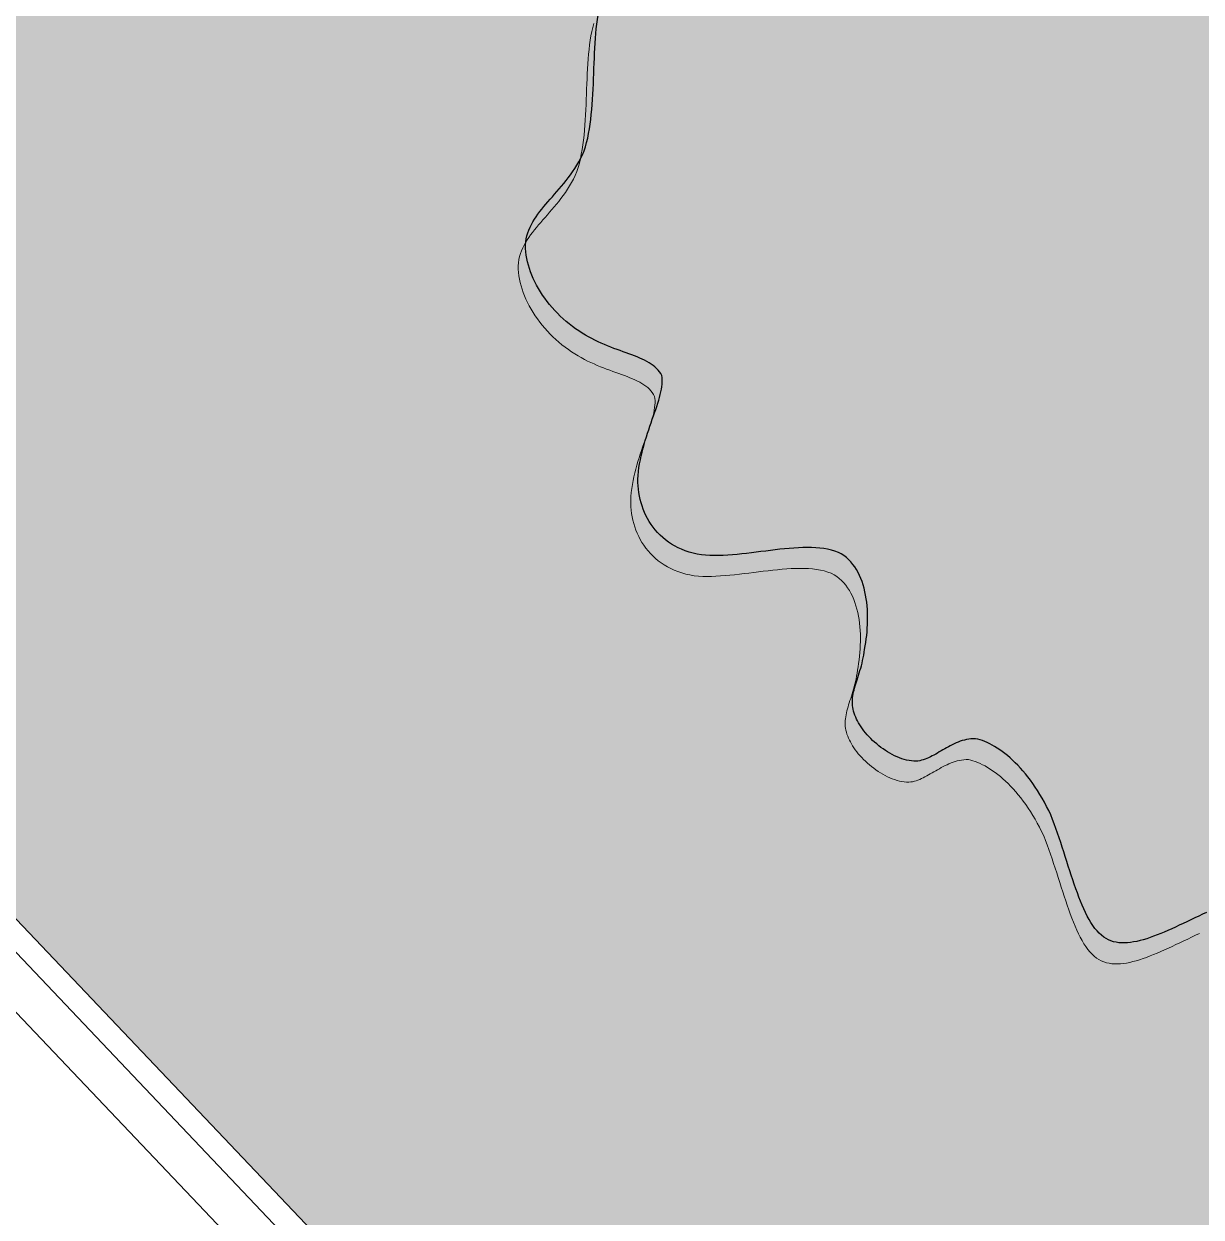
# Model space of a CAD drawing. Header units: metres. Extents: x 3 to 509016, y 4 to 6969473.
# Drawn here: x 507813.597 to 507816.349, y 6967131.292 to 6967134.081 of the extents above; entities that cross this region are included whole.
import ezdxf

# ---------------------------------------------------------------- set-up
doc = ezdxf.new("R2010")
doc.units = ezdxf.units.M
doc.linetypes.add('ISO-DASHED', pattern=[12, 8, -4])
doc.layers.add('A-FLOR', color=252, linetype='Continuous', lineweight=5)
doc.layers.add('VEG_TREE', color=252, linetype='Continuous', lineweight=0)
for name, color, linetype in [('HATCH_PAVEMENT_CARPARK', 254, 'Continuous'), ('KRB_BACK', 252, 'Continuous'), ('KRB_INV BARRIER [TYPE 1]', 2, 'ISO-DASHED'), ('KRB_LIP', 252, 'Continuous'), ('mga2020VEG_TREE', 252, 'Continuous'), ('STRINGS LIP', 60, 'Continuous'), ('XREF', 7, 'Continuous')]:
    doc.layers.add(name, color=color, linetype=linetype)

# ---------------------------------------------------------------- blocks, each defined once
blk = doc.blocks.new('XD_HATCH')
at = {"layer": 'HATCH_PAVEMENT_CARPARK'}
h = blk.add_hatch(color=256, dxfattribs=at)
h.dxf.hatch_style = 1
edge = h.paths.add_edge_path()
edge.add_arc((507820.0035, 6967266.0846), 90.9846, 212.490454, 214.433145, ccw=False)
edge.add_line((507743.2597, 6967217.2114), (507739.3975, 6967223.5857))
edge.add_line((507739.3975, 6967223.5857), (507735.7937, 6967229.354))
edge.add_arc((507741.7347, 6967233.0626), 7.0035, 130.40924, 211.97437, ccw=False)
edge.add_line((507737.1947, 6967238.3954), (507750.6539, 6967250.0937))
edge.add_line((507750.6539, 6967250.0937), (507741.05, 6967244.0422))
edge.add_line((507741.05, 6967244.0422), (507736.8872, 6967241.4878))
edge.add_line((507736.8872, 6967241.4878), (507736.5955, 6967241.3754))
edge.add_line((507736.5955, 6967241.3754), (507734.5499, 6967240.1202))
edge.add_line((507734.5499, 6967240.1202), (507731.321, 6967238.1196))
edge.add_line((507731.321, 6967238.1196), (507725.6413, 6967234.6538))
edge.add_line((507725.6413, 6967234.6538), (507731.0427, 6967225.6365))
edge.add_line((507731.0427, 6967225.6365), (507734.3137, 6967220.4063))
edge.add_line((507734.3137, 6967220.4063), (507740.7105, 6967210.5555))
edge.add_arc((507792.0178, 6967243.4686), 60.9567, 212.679784, 223.004185)
edge.add_line((507747.4399, 6967201.893), (507760.8169, 6967187.5416))
edge.add_line((507760.8169, 6967187.5416), (507809.4494, 6967136.3338))
edge.add_line((507809.4494, 6967136.3338), (507818.1024, 6967127.2285))
edge.add_line((507818.1024, 6967127.2285), (507823.8522, 6967121.3778))
edge.add_line((507823.8522, 6967121.3778), (507824.4916, 6967120.7445))
edge.add_arc((508006.4469, 6967303.1514), 257.6432, 225.071025, 227.49079)
edge.add_line((507832.3552, 6967113.225), (507846.2318, 6967101.0676))
edge.add_line((507846.2318, 6967101.0676), (507853.4009, 6967095.2875))
edge.add_line((507853.4009, 6967095.2875), (507861.2594, 6967089.1032))
edge.add_line((507861.2594, 6967089.1032), (507875.8925, 6967078.0403))
edge.add_line((507875.8925, 6967078.0403), (507894.9956, 6967066.1051))
edge.add_line((507894.9956, 6967066.1051), (507898.306, 6967064.4219))
edge.add_arc((507903.2585, 6967076.4416), 13, 247.60702, 320.57814)
edge.add_line((507913.3009, 6967068.1863), (507923.2089, 6967080.3814))
edge.add_line((507923.2089, 6967080.3814), (507928.8841, 6967087.3665))
edge.add_line((507928.8841, 6967087.3665), (507934.5029, 6967094.2847))
edge.add_arc((507925.5996, 6967101.3044), 11.3378, 321.74663, 356.9562)
edge.add_arc((507925.0507, 6967101.3012), 11.8858, 357.1121, 390.65111)
edge.add_line((507935.2759, 6967107.3607), (507928.3545, 6967118.4191))
edge.add_arc((507932.5928, 6967121.0718), 5, 172.2504, 212.042, ccw=False)
edge.add_line((507927.6385, 6967121.746), (507927.9054, 6967123.707))
edge.add_line((507927.9054, 6967123.707), (507927.9054, 6967123.707))
edge.add_line((507927.9054, 6967123.707), (507928.2223, 6967126.0364))
edge.add_line((507928.2223, 6967126.0364), (507922.15, 6967126.731))
edge.add_line((507922.15, 6967126.731), (507921.9819, 6967124.7702))
edge.add_line((507921.9819, 6967124.7702), (507922.0083, 6967120.8889))
edge.add_arc((507933.6526, 6967120.7537), 11.6451, 179.33463, 190.50577)
edge.add_arc((507935.1814, 6967121.1154), 13.2144, 190.83947, 200.68044)
edge.add_arc((507934.9068, 6967121.2344), 13.0012, 201.59832, 211.60111)
edge.add_line((507923.8334, 6967114.4217), (507928.4222, 6967107.0838))
edge.add_arc((507919.4738, 6967101.4999), 10.5477, 18.52406, 31.96507, ccw=False)
edge.add_line((507929.475, 6967104.8509), (507929.787, 6967103.6541))
edge.add_line((507929.787, 6967103.6541), (507929.9488, 6967102.4281))
edge.add_arc((507919.9728, 6967101.7351), 10, -10.20747, 3.97335, ccw=False)
edge.add_arc((507921.3095, 6967101.3189), 8.6125, 334.46201, 350.94223, ccw=False)
edge.add_line((507929.0805, 6967097.606), (507928.5012, 6967096.5133))
edge.add_line((507928.5012, 6967096.5133), (507927.7914, 6967095.5006))
edge.add_line((507927.7914, 6967095.5006), (507924.2563, 6967091.1658))
edge.add_line((507924.2563, 6967091.1658), (507918.5679, 6967084.1905))
edge.add_line((507918.5679, 6967084.1905), (507911.5805, 6967075.6137))
edge.add_line((507911.5805, 6967075.6137), (507910.6446, 6967074.5407))
edge.add_line((507910.6446, 6967074.5407), (507910.1306, 6967074.0475))
edge.add_line((507910.1306, 6967074.0475), (507909.8625, 6967073.8129))
edge.add_line((507909.8625, 6967073.8129), (507909.5875, 6967073.5866))
edge.add_line((507909.5875, 6967073.5866), (507909.3038, 6967073.3673))
edge.add_line((507909.3038, 6967073.3673), (507909.0135, 6967073.1569))
edge.add_line((507909.0135, 6967073.1569), (507908.4158, 6967072.7641))
edge.add_line((507908.4158, 6967072.7641), (507907.795, 6967072.4084))
edge.add_line((507907.795, 6967072.4084), (507907.1536, 6967072.0914))
edge.add_line((507907.1536, 6967072.0914), (507906.8254, 6967071.9475))
edge.add_line((507906.8254, 6967071.9475), (507906.4929, 6967071.8138))
edge.add_line((507906.4929, 6967071.8138), (507905.8165, 6967071.5771))
edge.add_line((507905.8165, 6967071.5771), (507905.1268, 6967071.3823))
edge.add_line((507905.1268, 6967071.3823), (507904.4291, 6967071.2084))
edge.add_line((507904.4291, 6967071.2084), (507903.0116, 6967071.0343))
edge.add_line((507903.0116, 6967071.0343), (507901.5808, 6967071.0558))
edge.add_line((507901.5808, 6967071.0558), (507900.4885, 6967071.1272))
edge.add_line((507900.4885, 6967071.1272), (507899.4095, 6967071.2923))
edge.add_line((507899.4095, 6967071.2923), (507898.9893, 6967071.3828))
edge.add_line((507898.9893, 6967071.3828), (507898.1342, 6967071.614))
edge.add_line((507898.1342, 6967071.614), (507897.2973, 6967071.9045))
edge.add_line((507897.2973, 6967071.9045), (507895.3677, 6967072.9474))
edge.add_line((507895.3677, 6967072.9474), (507879.298, 6967082.9874))
edge.add_line((507879.298, 6967082.9874), (507866.995, 6967092.2887))
edge.add_line((507866.995, 6967092.2887), (507856.5403, 6967100.4533))
edge.add_line((507856.5403, 6967100.4533), (507836.1676, 6967117.7773))
edge.add_line((507836.1676, 6967117.7773), (507828.8625, 6967124.8752))
edge.add_line((507828.8625, 6967124.8752), (507821.0371, 6967132.8454))
edge.add_line((507821.0371, 6967132.8454), (507813.741, 6967140.4571))
edge.add_line((507813.741, 6967140.4571), (507815.6575, 6967142.7613))
edge.add_line((507815.6575, 6967142.7613), (507797.0648, 6967160.6825))
edge.add_line((507797.0648, 6967160.6825), (507795.7151, 6967159.5083))
edge.add_line((507795.7151, 6967159.5083), (507754.4715, 6967202.9358))
edge.add_line((507754.4715, 6967202.9358), (507751.4594, 6967206.2682))
edge.add_arc((507819.8677, 6967266.0926), 90.8772, 214.485701, 221.170275, ccw=False)
blk = doc.blocks.new('25027_BNP_Skygate Play-Sheet - 000101 - SITE PLAN')
at = {"layer": 'A-FLOR'}
blk.add_line((-2365171.8, 4037844.7), (-2345366.8, 4041874.1), dxfattribs=at)
blk = doc.blocks.new('XE_ARCH')
at = {"xscale": 0.001, "yscale": 0.001, "zscale": 0.001, "rotation": 121.996}
blk.add_blockref('25027_BNP_Skygate Play-Sheet - 000101 - SITE PLAN', (509988.1258, 6971273.7702), dxfattribs=at)
blk = doc.blocks.new('BAC V TREE')
for p, q in [((-14.2172, -2.3111), (-14.2072, -2.2671)), ((-14.2072, -2.2671), (-14.1961, -2.2248)), ((-14.2403, -2.4519), (-14.2336, -2.4036)), ((-14.2336, -2.4036), (-14.2259, -2.3566)), ((-14.2259, -2.3566), (-14.2172, -2.3111)), ((-14.2554, -2.6035), (-14.2511, -2.5519)), ((-14.2511, -2.5519), (-14.2461, -2.5013)), ((-14.2461, -2.5013), (-14.2403, -2.4519)), ((-14.2623, -2.7092), (-14.2591, -2.656)), ((-14.2591, -2.656), (-14.2554, -2.6035)), ((-14.2698, -2.8725), (-14.2675, -2.8175)), ((-14.2675, -2.8175), (-14.2651, -2.7631)), ((-14.2651, -2.7631), (-14.2623, -2.7092)), ((-14.2739, -2.9832), (-14.2718, -2.9277)), ((-14.2718, -2.9277), (-14.2698, -2.8725)), ((-14.2782, -3.0944), (-14.276, -3.0388)), ((-14.276, -3.0388), (-14.2739, -2.9832)), ((-14.2835, -3.2052), (-14.2807, -3.1499)), ((-14.2807, -3.1499), (-14.2782, -3.0944)), ((-14.2949, -3.3689), (-14.2905, -3.3149)), ((-14.2905, -3.3149), (-14.2867, -3.2603)), ((-14.2867, -3.2603), (-14.2835, -3.2052)), ((-14.3058, -3.475), (-14.2999, -3.4223)), ((-14.2999, -3.4223), (-14.2949, -3.3689)), ((-14.3291, -3.6275), (-14.3203, -3.5777)), ((-14.3203, -3.5777), (-14.3126, -3.5269)), ((-14.3126, -3.5269), (-14.3058, -3.475)), ((-14.3504, -3.7235), (-14.3391, -3.6761)), ((-14.3391, -3.6761), (-14.3291, -3.6275)), ((-14.3954, -3.8545), (-14.3771, -3.8138)), ((-14.3771, -3.8138), (-14.363, -3.7694)), ((-14.363, -3.7694), (-14.3504, -3.7235)), ((-14.478, -4.0029), (-14.4561, -3.9677)), ((-14.4561, -3.9677), (-14.435, -3.9313)), ((-14.435, -3.9313), (-14.4147, -3.8936)), ((-14.4147, -3.8936), (-14.3954, -3.8545)), ((-14.5474, -4.1018), (-14.5237, -4.0698)), ((-14.5237, -4.0698), (-14.5006, -4.0369)), ((-14.5006, -4.0369), (-14.478, -4.0029)), ((-14.6692, -4.2498), (-14.6446, -4.2215)), ((-14.6446, -4.2215), (-14.6201, -4.1926)), ((-14.6201, -4.1926), (-14.5956, -4.1631)), ((-14.5956, -4.1631), (-14.5713, -4.1329)), ((-14.5713, -4.1329), (-14.5474, -4.1018)), ((-14.7653, -4.359), (-14.7418, -4.3321)), ((-14.7418, -4.3321), (-14.7178, -4.305)), ((-14.7178, -4.305), (-14.6936, -4.2776)), ((-14.6936, -4.2776), (-14.6692, -4.2498)), ((-14.8739, -4.4927), (-14.8537, -4.4658)), ((-14.8537, -4.4658), (-14.8327, -4.439)), ((-14.8327, -4.439), (-14.8109, -4.4123)), ((-14.8109, -4.4123), (-14.7884, -4.3857)), ((-14.7884, -4.3857), (-14.7653, -4.359)), ((-14.9584, -4.6332), (-14.944, -4.6041)), ((-14.944, -4.6041), (-14.9283, -4.5756)), ((-14.9283, -4.5756), (-14.9113, -4.5475)), ((-14.9113, -4.5475), (-14.8931, -4.52)), ((-14.8931, -4.52), (-14.8739, -4.4927)), ((-15.0005, -4.7575), (-14.9925, -4.7251)), ((-14.9925, -4.7251), (-14.9827, -4.6937)), ((-14.9827, -4.6937), (-14.9713, -4.6631)), ((-14.9713, -4.6631), (-14.9584, -4.6332)), ((-15.0057, -4.8259), (-15.0041, -4.7915)), ((-15.0054, -4.8608), (-15.0057, -4.8259)), ((-15.0031, -4.896), (-15.0054, -4.8608)), ((-15.0041, -4.7915), (-15.0005, -4.7575)), ((-14.9991, -4.9316), (-15.0031, -4.896)), ((-14.9932, -4.9674), (-14.9991, -4.9316)), ((-14.9856, -5.0034), (-14.9932, -4.9674)), ((-14.9763, -5.0396), (-14.9856, -5.0034)), ((-14.9653, -5.0758), (-14.9763, -5.0396)), ((-14.9528, -5.1121), (-14.9653, -5.0758)), ((-14.9386, -5.1483), (-14.9528, -5.1121)), ((-14.923, -5.1844), (-14.9386, -5.1483)), ((-14.9058, -5.2203), (-14.923, -5.1844)), ((-14.8873, -5.256), (-14.9058, -5.2203)), ((-14.8673, -5.2914), (-14.8873, -5.256)), ((-14.846, -5.3265), (-14.8673, -5.2914)), ((-14.8235, -5.3611), (-14.846, -5.3265)), ((-14.7996, -5.3953), (-14.8235, -5.3611)), ((-14.7746, -5.429), (-14.7996, -5.3953)), ((-14.7484, -5.4621), (-14.7746, -5.429)), ((-14.7211, -5.4945), (-14.7484, -5.4621)), ((-14.6928, -5.5262), (-14.7211, -5.4945)), ((-14.6634, -5.5571), (-14.6928, -5.5262)), ((-14.6331, -5.5873), (-14.6634, -5.5571)), ((-14.6018, -5.6165), (-14.6331, -5.5873)), ((-14.5696, -5.6447), (-14.6018, -5.6165)), ((-14.5366, -5.672), (-14.5696, -5.6447)), ((-14.5029, -5.6982), (-14.5366, -5.672)), ((-14.4683, -5.7232), (-14.5029, -5.6982)), ((-14.4331, -5.7471), (-14.4683, -5.7232)), ((-14.3972, -5.7697), (-14.4331, -5.7471)), ((-14.3636, -5.7907), (-14.3972, -5.7697)), ((-14.3297, -5.8105), (-14.3636, -5.7907)), ((-14.2956, -5.8292), (-14.3297, -5.8105)), ((-14.2614, -5.8467), (-14.2956, -5.8292)), ((-14.2271, -5.8632), (-14.2614, -5.8467)), ((-14.1929, -5.8788), (-14.2271, -5.8632)), ((-14.1587, -5.8936), (-14.1929, -5.8788)), ((-14.1246, -5.9076), (-14.1587, -5.8936)), ((-14.0908, -5.921), (-14.1246, -5.9076)), ((-14.0572, -5.9338), (-14.0908, -5.921)), ((-14.024, -5.9461), (-14.0572, -5.9338)), ((-13.9913, -5.958), (-14.024, -5.9461)), ((-13.959, -5.9696), (-13.9913, -5.958)), ((-13.9273, -5.981), (-13.959, -5.9696)), ((-13.8962, -5.9923), (-13.9273, -5.981)), ((-13.8659, -6.0035), (-13.8962, -5.9923)), ((-13.8363, -6.0148), (-13.8659, -6.0035)), ((-13.8075, -6.0262), (-13.8363, -6.0148)), ((-13.7797, -6.0378), (-13.8075, -6.0262)), ((-13.7529, -6.0497), (-13.7797, -6.0378)), ((-13.7271, -6.0621), (-13.7529, -6.0497)), ((-13.7025, -6.0749), (-13.7271, -6.0621)), ((-13.679, -6.0882), (-13.7025, -6.0749)), ((-13.6569, -6.1023), (-13.679, -6.0882)), ((-13.636, -6.117), (-13.6569, -6.1023)), ((-13.6166, -6.1326), (-13.636, -6.117)), ((-13.5986, -6.1492), (-13.6166, -6.1326)), ((-13.5822, -6.1667), (-13.5986, -6.1492)), ((-13.5674, -6.1854), (-13.5822, -6.1667)), ((-13.5543, -6.2052), (-13.5674, -6.1854)), ((-13.543, -6.2263), (-13.5543, -6.2052)), ((-13.5393, -6.2479), (-13.543, -6.2263)), ((-13.5375, -6.2708), (-13.5393, -6.2479)), ((-13.5375, -6.2948), (-13.5375, -6.2708)), ((-13.5595, -6.4307), (-13.5525, -6.4015)), ((-13.5525, -6.4015), (-13.5466, -6.3733)), ((-13.5466, -6.3733), (-13.5421, -6.3461)), ((-13.5421, -6.3461), (-13.539, -6.3199)), ((-13.539, -6.3199), (-13.5375, -6.2948)), ((-13.5972, -6.5568), (-13.5865, -6.524)), ((-13.5865, -6.524), (-13.5766, -6.492)), ((-13.5766, -6.492), (-13.5675, -6.4609)), ((-13.5675, -6.4609), (-13.5595, -6.4307)), ((-13.6453, -6.6961), (-13.6327, -6.6602)), ((-13.6327, -6.6602), (-13.6204, -6.625)), ((-13.6204, -6.625), (-13.6085, -6.5905)), ((-13.6085, -6.5905), (-13.5972, -6.5568)), ((-13.6839, -6.808), (-13.671, -6.77)), ((-13.671, -6.77), (-13.6581, -6.7327)), ((-13.6581, -6.7327), (-13.6453, -6.6961)), ((-13.7214, -6.9252), (-13.7092, -6.8856)), ((-13.7092, -6.8856), (-13.6967, -6.8465)), ((-13.6967, -6.8465), (-13.6839, -6.808)), ((-13.755, -7.047), (-13.7444, -7.006)), ((-13.7444, -7.006), (-13.7332, -6.9654)), ((-13.7332, -6.9654), (-13.7214, -6.9252)), ((-13.7883, -7.2149), (-13.7815, -7.1724)), ((-13.7815, -7.1724), (-13.7736, -7.1303)), ((-13.7736, -7.1303), (-13.7647, -7.0884)), ((-13.7647, -7.0884), (-13.755, -7.047)), ((-13.7992, -7.3372), (-13.7981, -7.3006)), ((-13.7981, -7.3006), (-13.7938, -7.2576)), ((-13.7938, -7.2576), (-13.7883, -7.2149)), ((-13.7989, -7.3739), (-13.7992, -7.3372)), ((-13.7971, -7.4106), (-13.7989, -7.3739)), ((-13.7938, -7.4472), (-13.7971, -7.4106)), ((-13.789, -7.4836), (-13.7938, -7.4472)), ((-13.7827, -7.5199), (-13.789, -7.4836)), ((-13.775, -7.5558), (-13.7827, -7.5199)), ((-13.7657, -7.5914), (-13.775, -7.5558)), ((-13.7549, -7.6266), (-13.7657, -7.5914)), ((-13.7426, -7.6613), (-13.7549, -7.6266)), ((-13.7287, -7.6954), (-13.7426, -7.6613)), ((-13.7133, -7.7289), (-13.7287, -7.6954)), ((-13.6964, -7.7617), (-13.7133, -7.7289)), ((-13.6778, -7.7937), (-13.6964, -7.7617)), ((-13.6578, -7.8249), (-13.6778, -7.7937)), ((-13.6361, -7.8552), (-13.6578, -7.8249)), ((-13.6129, -7.8844), (-13.6361, -7.8552)), ((-13.588, -7.9127), (-13.6129, -7.8844)), ((-13.5616, -7.9398), (-13.588, -7.9127)), ((-13.5336, -7.9657), (-13.5616, -7.9398)), ((-13.5039, -7.9903), (-13.5336, -7.9657)), ((-13.4727, -8.0136), (-13.5039, -7.9903)), ((-13.4398, -8.0355), (-13.4727, -8.0136)), ((-13.4052, -8.0559), (-13.4398, -8.0355)), ((-13.369, -8.0748), (-13.4052, -8.0559)), ((-13.3312, -8.0921), (-13.369, -8.0748)), ((-13.2917, -8.1077), (-13.3312, -8.0921)), ((-13.2505, -8.1215), (-13.2917, -8.1077)), ((-13.2077, -8.1335), (-13.2505, -8.1215)), ((-13.1631, -8.1437), (-13.2077, -8.1335)), ((-13.1169, -8.1518), (-13.1631, -8.1437)), ((-13.0722, -8.1558), (-13.1169, -8.1518)), ((-13.0263, -8.1582), (-13.0722, -8.1558)), ((-12.9796, -8.1591), (-13.0263, -8.1582)), ((-12.9319, -8.1587), (-12.9796, -8.1591)), ((-12.8835, -8.157), (-12.9319, -8.1587)), ((-12.8344, -8.1544), (-12.8835, -8.157)), ((-12.7846, -8.1507), (-12.8344, -8.1544)), ((-12.7344, -8.1463), (-12.7846, -8.1507)), ((-12.6837, -8.1412), (-12.7344, -8.1463)), ((-12.6327, -8.1356), (-12.6837, -8.1412)), ((-12.5815, -8.1295), (-12.6327, -8.1356)), ((-12.5301, -8.1232), (-12.5815, -8.1295)), ((-12.4787, -8.1167), (-12.5301, -8.1232)), ((-12.4272, -8.1102), (-12.4787, -8.1167)), ((-12.376, -8.1038), (-12.4272, -8.1102)), ((-12.3249, -8.0977), (-12.376, -8.1038)), ((-12.2741, -8.0919), (-12.3249, -8.0977)), ((-12.2238, -8.0867), (-12.2741, -8.0919)), ((-12.1739, -8.0821), (-12.2238, -8.0867)), ((-12.1246, -8.0783), (-12.1739, -8.0821)), ((-12.076, -8.0754), (-12.1246, -8.0783)), ((-12.0281, -8.0735), (-12.076, -8.0754)), ((-11.9811, -8.0728), (-12.0281, -8.0735)), ((-11.9351, -8.0734), (-11.9811, -8.0728)), ((-11.89, -8.0754), (-11.9351, -8.0734)), ((-11.8461, -8.079), (-11.89, -8.0754)), ((-11.8034, -8.0843), (-11.8461, -8.079)), ((-11.7621, -8.0915), (-11.8034, -8.0843)), ((-11.7221, -8.1006), (-11.7621, -8.0915)), ((-11.6836, -8.1118), (-11.7221, -8.1006)), ((-11.6467, -8.1252), (-11.6836, -8.1118)), ((-11.6164, -8.1417), (-11.6467, -8.1252)), ((-11.5878, -8.1603), (-11.6164, -8.1417)), ((-11.561, -8.1809), (-11.5878, -8.1603)), ((-11.5359, -8.2034), (-11.561, -8.1809)), ((-11.5125, -8.2276), (-11.5359, -8.2034)), ((-11.4907, -8.2536), (-11.5125, -8.2276)), ((-11.4705, -8.2811), (-11.4907, -8.2536)), ((-11.4519, -8.3101), (-11.4705, -8.2811)), ((-11.4348, -8.3406), (-11.4519, -8.3101)), ((-11.4191, -8.3723), (-11.4348, -8.3406)), ((-11.4049, -8.4052), (-11.4191, -8.3723)), ((-11.3921, -8.4393), (-11.4049, -8.4052)), ((-11.3807, -8.4743), (-11.3921, -8.4393)), ((-11.3706, -8.5103), (-11.3807, -8.4743)), ((-11.3618, -8.547), (-11.3706, -8.5103)), ((-11.3542, -8.5845), (-11.3618, -8.547)), ((-11.3479, -8.6226), (-11.3542, -8.5845)), ((-11.3427, -8.6613), (-11.3479, -8.6226)), ((-11.3387, -8.7003), (-11.3427, -8.6613)), ((-11.3357, -8.7397), (-11.3387, -8.7003)), ((-11.3339, -8.7793), (-11.3357, -8.7397)), ((-11.333, -8.819), (-11.3339, -8.7793)), ((-11.3331, -8.8588), (-11.333, -8.819)), ((-11.339, -8.9773), (-11.3362, -8.938)), ((-11.3362, -8.938), (-11.3342, -8.8985)), ((-11.3342, -8.8985), (-11.3331, -8.8588)), ((-11.3584, -9.1299), (-11.3525, -9.0926)), ((-11.3525, -9.0926), (-11.3472, -9.0547)), ((-11.3472, -9.0547), (-11.3427, -9.0162)), ((-11.3427, -9.0162), (-11.339, -8.9773)), ((-11.3746, -9.2286), (-11.3695, -9.198)), ((-11.3695, -9.198), (-11.365, -9.1664)), ((-11.365, -9.1664), (-11.3584, -9.1299)), ((-11.4075, -9.369), (-11.4002, -9.3425)), ((-11.4002, -9.3425), (-11.3932, -9.3152)), ((-11.3932, -9.3152), (-11.3866, -9.2872)), ((-11.3866, -9.2872), (-11.3803, -9.2584)), ((-11.3803, -9.2584), (-11.3746, -9.2286)), ((-11.4453, -9.492), (-11.4378, -9.4686)), ((-11.4378, -9.4686), (-11.4302, -9.4446)), ((-11.4302, -9.4446), (-11.4226, -9.42)), ((-11.4226, -9.42), (-11.415, -9.3948)), ((-11.415, -9.3948), (-11.4075, -9.369)), ((-11.4833, -9.6242), (-11.4782, -9.603)), ((-11.4782, -9.603), (-11.4725, -9.5815)), ((-11.4725, -9.5815), (-11.4663, -9.5597)), ((-11.4663, -9.5597), (-11.4596, -9.5376)), ((-11.4596, -9.5376), (-11.4526, -9.515)), ((-11.4526, -9.515), (-11.4453, -9.492)), ((-11.4971, -9.7277), (-11.4962, -9.7072)), ((-11.497, -9.7482), (-11.4971, -9.7277)), ((-11.4962, -9.7072), (-11.4942, -9.6867)), ((-11.4942, -9.6867), (-11.4914, -9.666)), ((-11.4914, -9.666), (-11.4877, -9.6452)), ((-11.4877, -9.6452), (-11.4833, -9.6242)), ((-11.4958, -9.7687), (-11.497, -9.7482)), ((-11.4933, -9.7893), (-11.4958, -9.7687)), ((-11.4895, -9.81), (-11.4933, -9.7893)), ((-11.4844, -9.8309), (-11.4895, -9.81)), ((-11.4778, -9.8519), (-11.4844, -9.8309)), ((-11.4696, -9.8732), (-11.4778, -9.8519)), ((-11.4598, -9.8948), (-11.4696, -9.8732)), ((-11.4511, -9.9151), (-11.4598, -9.8948)), ((-11.4411, -9.9358), (-11.4511, -9.9151)), ((-11.4297, -9.9567), (-11.4411, -9.9358)), ((-11.4171, -9.9778), (-11.4297, -9.9567)), ((-11.4034, -9.9989), (-11.4171, -9.9778)), ((-11.3885, -10.02), (-11.4034, -9.9989)), ((-11.3726, -10.0412), (-11.3885, -10.02)), ((-11.3557, -10.0622), (-11.3726, -10.0412)), ((-11.3378, -10.083), (-11.3557, -10.0622)), ((-11.319, -10.1036), (-11.3378, -10.083)), ((-11.2993, -10.124), (-11.319, -10.1036)), ((-11.2789, -10.1439), (-11.2993, -10.124)), ((-11.2577, -10.1634), (-11.2789, -10.1439)), ((-11.2358, -10.1825), (-11.2577, -10.1634)), ((-11.2133, -10.2009), (-11.2358, -10.1825)), ((-11.1903, -10.2188), (-11.2133, -10.2009)), ((-11.1667, -10.236), (-11.1903, -10.2188)), ((-11.1426, -10.2524), (-11.1667, -10.236)), ((-10.525, -10.2456), (-10.5444, -10.2571)), ((-10.5053, -10.2342), (-10.525, -10.2456)), ((-10.4855, -10.2228), (-10.5053, -10.2342)), ((-10.4654, -10.2117), (-10.4855, -10.2228)), ((-10.4451, -10.2008), (-10.4654, -10.2117)), ((-10.4245, -10.1903), (-10.4451, -10.2008)), ((-10.4036, -10.1802), (-10.4245, -10.1903)), ((-10.3824, -10.1708), (-10.4036, -10.1802)), ((-10.3609, -10.1619), (-10.3824, -10.1708)), ((-10.339, -10.1539), (-10.3609, -10.1619)), ((-10.3167, -10.1466), (-10.339, -10.1539)), ((-10.2941, -10.1403), (-10.3167, -10.1466)), ((-10.271, -10.135), (-10.2941, -10.1403)), ((-10.2474, -10.1308), (-10.271, -10.135)), ((-10.2233, -10.1278), (-10.2474, -10.1308)), ((-10.1988, -10.126), (-10.2233, -10.1278)), ((-10.1737, -10.1257), (-10.1988, -10.126)), ((-10.1497, -10.1312), (-10.1737, -10.1257)), ((-10.1251, -10.1381), (-10.1497, -10.1312)), ((-10.1, -10.1464), (-10.1251, -10.1381)), ((-10.0745, -10.1562), (-10.1, -10.1464)), ((-10.0486, -10.1674), (-10.0745, -10.1562)), ((-10.0223, -10.18), (-10.0486, -10.1674)), ((-9.9957, -10.194), (-10.0223, -10.18)), ((-9.9688, -10.2095), (-9.9957, -10.194)), ((-9.9416, -10.2264), (-9.9688, -10.2095)), ((-9.9142, -10.2446), (-9.9416, -10.2264)), ((-9.8867, -10.2643), (-9.9142, -10.2446)), ((-11.1182, -10.268), (-11.1426, -10.2524)), ((-11.0934, -10.2827), (-11.1182, -10.268)), ((-11.0682, -10.2965), (-11.0934, -10.2827)), ((-11.0429, -10.3092), (-11.0682, -10.2965)), ((-11.0173, -10.3209), (-11.0429, -10.3092)), ((-10.9916, -10.3314), (-11.0173, -10.3209)), ((-10.9658, -10.3408), (-10.9916, -10.3314)), ((-10.94, -10.3489), (-10.9658, -10.3408)), ((-10.9142, -10.3556), (-10.94, -10.3489)), ((-10.8885, -10.3609), (-10.9142, -10.3556)), ((-10.8629, -10.3648), (-10.8885, -10.3609)), ((-10.8376, -10.3671), (-10.8629, -10.3648)), ((-10.8124, -10.3679), (-10.8376, -10.3671)), ((-10.7929, -10.3658), (-10.8124, -10.3679)), ((-10.7735, -10.3625), (-10.7929, -10.3658)), ((-10.7542, -10.358), (-10.7735, -10.3625)), ((-10.735, -10.3524), (-10.7542, -10.358)), ((-10.716, -10.3458), (-10.735, -10.3524)), ((-10.697, -10.3384), (-10.716, -10.3458)), ((-10.678, -10.3301), (-10.697, -10.3384)), ((-10.6591, -10.3211), (-10.678, -10.3301)), ((-10.6401, -10.3114), (-10.6591, -10.3211)), ((-10.6211, -10.3013), (-10.6401, -10.3114)), ((-10.6021, -10.2907), (-10.6211, -10.3013)), ((-10.583, -10.2797), (-10.6021, -10.2907)), ((-10.5638, -10.2685), (-10.583, -10.2797)), ((-10.5444, -10.2571), (-10.5638, -10.2685)), ((-9.8591, -10.2853), (-9.8867, -10.2643)), ((-9.8313, -10.3078), (-9.8591, -10.2853)), ((-9.8036, -10.3316), (-9.8313, -10.3078)), ((-9.7758, -10.3568), (-9.8036, -10.3316)), ((-9.7481, -10.3834), (-9.7758, -10.3568)), ((-9.7205, -10.4114), (-9.7481, -10.3834)), ((-9.693, -10.4407), (-9.7205, -10.4114)), ((-9.6656, -10.4714), (-9.693, -10.4407)), ((-9.6385, -10.5034), (-9.6656, -10.4714)), ((-9.6117, -10.5369), (-9.6385, -10.5034)), ((-9.5851, -10.5716), (-9.6117, -10.5369)), ((-9.5589, -10.6077), (-9.5851, -10.5716)), ((-9.533, -10.6452), (-9.5589, -10.6077)), ((-9.5076, -10.684), (-9.533, -10.6452)), ((-9.4827, -10.7241), (-9.5076, -10.684)), ((-9.4582, -10.7655), (-9.4827, -10.7241)), ((-9.4343, -10.8083), (-9.4582, -10.7655)), ((-9.411, -10.8524), (-9.4343, -10.8083)), ((-9.3883, -10.8978), (-9.411, -10.8524)), ((-9.3662, -10.9446), (-9.3883, -10.8978)), ((-9.3473, -10.9923), (-9.3662, -10.9446)), ((-9.3288, -11.0408), (-9.3473, -10.9923)), ((-9.3108, -11.09), (-9.3288, -11.0408)), ((-9.2933, -11.1397), (-9.3108, -11.09)), ((-9.2761, -11.1899), (-9.2933, -11.1397)), ((-9.2592, -11.2404), (-9.2761, -11.1899)), ((-9.2426, -11.2911), (-9.2592, -11.2404)), ((-9.2263, -11.3418), (-9.2426, -11.2911)), ((-9.2101, -11.3926), (-9.2263, -11.3418)), ((-9.194, -11.4431), (-9.2101, -11.3926)), ((-9.178, -11.4934), (-9.194, -11.4431)), ((-9.1621, -11.5433), (-9.178, -11.4934)), ((-9.1461, -11.5927), (-9.1621, -11.5433)), ((-9.13, -11.6414), (-9.1461, -11.5927)), ((-9.1138, -11.6894), (-9.13, -11.6414)), ((-9.0975, -11.7365), (-9.1138, -11.6894)), ((-9.0809, -11.7826), (-9.0975, -11.7365)), ((-9.064, -11.8276), (-9.0809, -11.7826)), ((-9.0469, -11.8714), (-9.064, -11.8276)), ((-9.0293, -11.9138), (-9.0469, -11.8714)), ((-9.0113, -11.9547), (-9.0293, -11.9138)), ((-8.9929, -11.9941), (-9.0113, -11.9547)), ((-8.974, -12.0317), (-8.9929, -11.9941)), ((-8.9544, -12.0675), (-8.974, -12.0317)), ((-7.778, -12.0314), (-7.8204, -12.0514)), ((-7.7353, -12.0113), (-7.778, -12.0314)), ((-7.6924, -11.9914), (-7.7353, -12.0113)), ((-8.9343, -12.1014), (-8.9544, -12.0675)), ((-8.9135, -12.1331), (-8.9343, -12.1014)), ((-8.892, -12.1627), (-8.9135, -12.1331)), ((-8.8697, -12.19), (-8.892, -12.1627)), ((-8.0679, -12.1674), (-8.1078, -12.1851)), ((-8.0276, -12.149), (-8.0679, -12.1674)), ((-7.9869, -12.1302), (-8.0276, -12.149)), ((-7.9458, -12.1109), (-7.9869, -12.1302)), ((-7.9043, -12.0913), (-7.9458, -12.1109)), ((-7.8625, -12.0714), (-7.9043, -12.0913)), ((-7.8204, -12.0514), (-7.8625, -12.0714)), ((-8.8465, -12.2149), (-8.8697, -12.19)), ((-8.8226, -12.2372), (-8.8465, -12.2149)), ((-8.7977, -12.2568), (-8.8226, -12.2372)), ((-8.773, -12.2728), (-8.7977, -12.2568)), ((-8.7473, -12.2862), (-8.773, -12.2728)), ((-8.7207, -12.2972), (-8.7473, -12.2862)), ((-8.4078, -12.2942), (-8.4425, -12.3023)), ((-8.3723, -12.2845), (-8.4078, -12.2942)), ((-8.3363, -12.2736), (-8.3723, -12.2845)), ((-8.2996, -12.2614), (-8.3363, -12.2736)), ((-8.2623, -12.2481), (-8.2996, -12.2614)), ((-8.2244, -12.2337), (-8.2623, -12.2481)), ((-8.1861, -12.2183), (-8.2244, -12.2337)), ((-8.1472, -12.2021), (-8.1861, -12.2183)), ((-8.1078, -12.1851), (-8.1472, -12.2021)), ((-8.6932, -12.3058), (-8.7207, -12.2972)), ((-8.6648, -12.3123), (-8.6932, -12.3058)), ((-8.6354, -12.3166), (-8.6648, -12.3123)), ((-8.6053, -12.3188), (-8.6354, -12.3166)), ((-8.5743, -12.3191), (-8.6053, -12.3188)), ((-8.5425, -12.3175), (-8.5743, -12.3191)), ((-8.5099, -12.3141), (-8.5425, -12.3175)), ((-8.4765, -12.309), (-8.5099, -12.3141)), ((-8.4425, -12.3023), (-8.4765, -12.309))]:
    blk.add_line(p, q)
blk = doc.blocks.new('XE_SURVEY')
at = {"layer": 'mga2020VEG_TREE', "xscale": 0.2176184297825094, "yscale": 0.2176184297825094, "zscale": 0.2176184297825094, "rotation": 0.001583333339407246}
blk.add_blockref('BAC V TREE', (507818.0354, 6967134.6138, 4.131), dxfattribs=at)
at = {"layer": 'VEG_TREE', "xscale": 0.2177084013672088, "yscale": 0.2177084013672088, "zscale": 0.2177084013672088}
blk.add_blockref('BAC V TREE', (507818.0197, 6967134.5657, 4.131), dxfattribs=at)
blk = doc.blocks.new('XD_DESIGN_1')
at = {"layer": 'KRB_BACK'}
blk.add_lwpolyline([(507725.5641, 6967234.4908), (507725.9751, 6967233.8046), (507730.9148, 6967225.5582), (507734.1872, 6967220.3257), (507740.5844, 6967210.4741), (507742.8584, 6967207.1729), (507743.7615, 6967205.9805), (507744.5525, 6967204.9839), (507745.8405, 6967203.4476), (507747.3302, 6967201.7907), (507760.7076, 6967187.4388), (507775.8872, 6967171.4554), (507776.507, 6967170.8028), (507791.2557, 6967155.2731), (507799.7251, 6967146.3552, 0.003151), (507809.3406, 6967136.2305), (507817.977, 6967127.1426), (507823.7459, 6967121.272, 0.029446), (507824.3859, 6967120.6381, 0.01055), (507828.28, 6967116.8348, 0.01055), (507832.2477, 6967113.1199), (507839.7718, 6967106.5278), (507846.1353, 6967100.9527)], format="xyb", dxfattribs=at)
at = {"layer": 'KRB_LIP'}
blk.add_lwpolyline([(507725.6413, 6967234.6538), (507726.1038, 6967233.8817), (507731.0427, 6967225.6365), (507734.3137, 6967220.4063), (507740.7105, 6967210.5555), (507743.8794, 6967206.0766), (507744.6692, 6967205.0758), (507745.9577, 6967203.5445), (507747.4399, 6967201.893), (507760.8169, 6967187.5416), (507775.996, 6967171.5587), (507776.6157, 6967170.9061), (507791.3644, 6967155.3764), (507802.563, 6967143.5849), (507809.4494, 6967136.3338), (507818.1024, 6967127.2285), (507823.8522, 6967121.3778), (507824.4916, 6967120.7445), (507828.3902, 6967116.9276), (507832.3552, 6967113.225), (507846.2318, 6967101.0676)], dxfattribs=at)
at = {"layer": 'STRINGS LIP', "color": 60, "linetype": 'Continuous', "lineweight": -3}
blk.add_polyline3d([(507846.2318, 6967101.0676, 4.9766), (507832.3552, 6967113.225, 4.8844), (507831.3549, 6967114.1466, 4.8776), (507830.3596, 6967115.0736, 4.8708), (507829.3692, 6967116.0058, 4.864), (507828.3837, 6967116.9432, 4.8572), (507827.4032, 6967117.8858, 4.8504), (507826.4276, 6967118.8336, 4.8436), (507825.4571, 6967119.7865, 4.8368), (507824.4916, 6967120.7445, 4.83), (507823.8522, 6967121.3778, 4.83), (507818.1024, 6967127.2285, 4.8756), (507809.4494, 6967136.3338, 4.9384), (507802.563, 6967143.5849, 4.9884), (507791.3644, 6967155.3764, 4.9071), (507776.6157, 6967170.9061, 4.8)], dxfattribs=at)
blk = doc.blocks.new('XD_DESIGN_2')
at = {"layer": 'KRB_BACK'}
blk.add_lwpolyline([(507725.5641, 6967234.4908), (507725.9751, 6967233.8046), (507730.9148, 6967225.5582), (507734.1872, 6967220.3257), (507740.5844, 6967210.4741), (507742.8584, 6967207.1729), (507743.7615, 6967205.9805), (507744.5525, 6967204.9839), (507745.8405, 6967203.4476), (507747.3302, 6967201.7907), (507760.7076, 6967187.4388), (507775.8872, 6967171.4554), (507776.507, 6967170.8028), (507791.2557, 6967155.2731), (507799.7251, 6967146.3552, 0.003151), (507809.3406, 6967136.2305), (507817.977, 6967127.1426), (507823.7459, 6967121.272, 0.029446), (507824.3859, 6967120.6381, 0.01055), (507828.28, 6967116.8348, 0.01055), (507832.2477, 6967113.1199), (507839.7718, 6967106.5278), (507846.1353, 6967100.9527)], format="xyb", dxfattribs=at)
at = {"layer": 'KRB_LIP'}
blk.add_lwpolyline([(507725.6413, 6967234.6538), (507726.1038, 6967233.8817), (507731.0427, 6967225.6365), (507734.3137, 6967220.4063), (507740.7105, 6967210.5555), (507743.8794, 6967206.0766), (507744.6692, 6967205.0758), (507745.9577, 6967203.5445), (507747.4399, 6967201.893), (507760.8169, 6967187.5416), (507775.996, 6967171.5587), (507776.6157, 6967170.9061), (507791.3644, 6967155.3764), (507802.563, 6967143.5849), (507809.4494, 6967136.3338), (507818.1024, 6967127.2285), (507823.8522, 6967121.3778), (507824.4916, 6967120.7445), (507828.3902, 6967116.9276), (507832.3552, 6967113.225), (507846.2318, 6967101.0676)], dxfattribs=at)
at = {"layer": 'STRINGS LIP', "color": 60, "linetype": 'Continuous', "lineweight": -3}
blk.add_polyline3d([(507846.2318, 6967101.0676, 4.9766), (507832.3552, 6967113.225, 4.8844), (507831.3549, 6967114.1466, 4.8776), (507830.3596, 6967115.0736, 4.8708), (507829.3692, 6967116.0058, 4.864), (507828.3837, 6967116.9432, 4.8572), (507827.4032, 6967117.8858, 4.8504), (507826.4276, 6967118.8336, 4.8436), (507825.4571, 6967119.7865, 4.8368), (507824.4916, 6967120.7445, 4.83), (507823.8522, 6967121.3778, 4.83), (507818.1024, 6967127.2285, 4.8756), (507809.4494, 6967136.3338, 4.9384), (507802.563, 6967143.5849, 4.9884), (507791.3644, 6967155.3764, 4.9071), (507776.6157, 6967170.9061, 4.8)], dxfattribs=at)

msp = doc.modelspace()

# ---------------------------------------------------------------- linework, layer by layer
at = {"layer": 'KRB_INV BARRIER [TYPE 1]'}
msp.add_lwpolyline([(507846.2318, 6967101.0676), (507832.3552, 6967113.225, -0.010559), (507824.4916, 6967120.7445), (507823.8522, 6967121.3778), (507818.1024, 6967127.2285), (507809.4494, 6967136.3338), (507802.563, 6967143.5849), (507791.3644, 6967155.3764), (507776.6157, 6967170.9061), (507775.996, 6967171.5587), (507760.8169, 6967187.5416), (507747.4399, 6967201.893, -0.022528), (507743.8799, 6967206.0726, -0.022528), (507740.7105, 6967210.5555), (507734.3137, 6967220.4063), (507731.0427, 6967225.6365), (507726.1038, 6967233.8817), (507725.6413, 6967234.6538)], format="xyb", dxfattribs=at)

# ---------------------------------------------------------------- block references
for name in ['XD_HATCH', 'XE_ARCH', 'XE_SURVEY']:
    msp.add_blockref(name, (0, 0))
at = {"layer": 'XREF'}
for name in ['XD_HATCH', 'XE_ARCH', 'XE_SURVEY']:
    msp.add_blockref(name, (0, 0), dxfattribs=at)

# ---------------------------------------------------------------- next in the draw order: block references
msp.add_blockref('XD_DESIGN_1', (0, 0))

# ---------------------------------------------------------------- next in the draw order: block references
msp.add_blockref('XD_DESIGN_2', (0, 0), dxfattribs=at)

doc.saveas('drawing.dxf')
